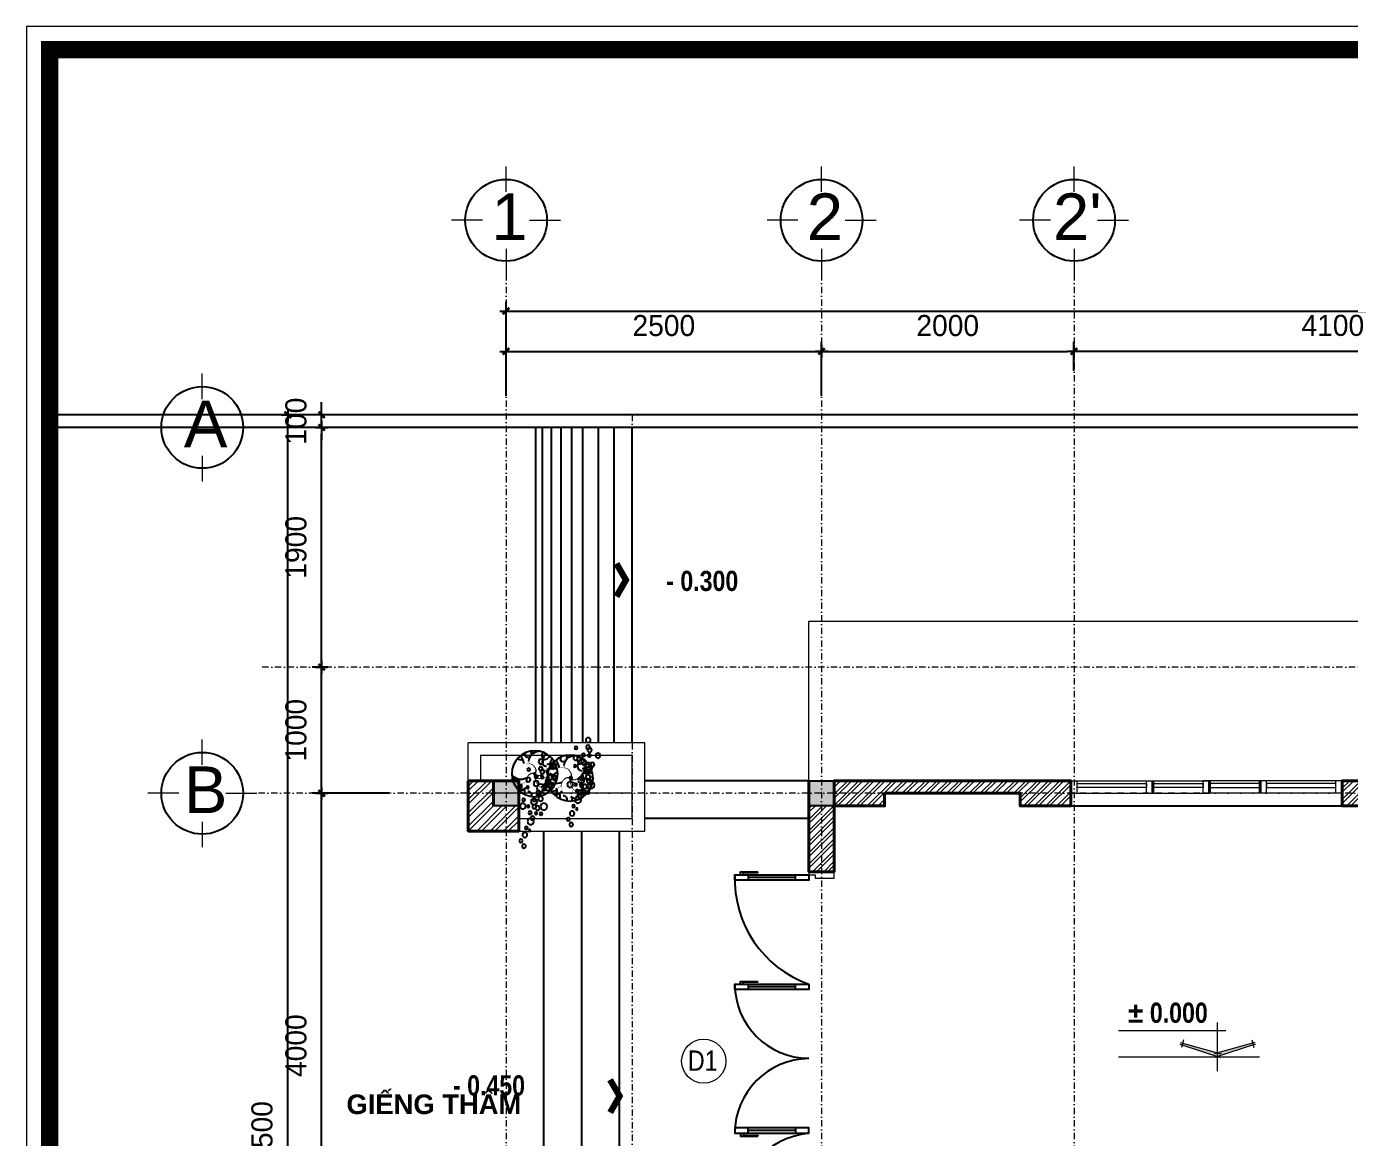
# Model space of a CAD drawing. Header units: millimetres. Extents: x 615730 to 2792744, y 139412 to 597571.
# Drawn here: x 715103 to 725585, y 272544 to 281351 of the extents above; entities that cross this region are included whole.
import ezdxf
from ezdxf.enums import TextEntityAlignment as Align

# ---------------------------------------------------------------- set-up
doc = ezdxf.new("R2010")
doc.units = ezdxf.units.MM
doc.header["$MEASUREMENT"] = 0
doc.header["$PDMODE"] = 34
doc.linetypes.add('DASHDOT', pattern=[1, 0.5, -0.25, 0, -0.25])
doc.layers.get('0').update_dxf_attribs({"lineweight": 5})
for name, color, linetype, lineweight in [('0.1(9)', 9, 'Continuous', 13), ('AN_0.20', 2, 'Continuous', 20), ('CAT', 11, 'Continuous', 40), ('NET-THAY', 4, 'Continuous', 20), ('NETNGOAITUONG', 1, 'Continuous', 40), ('NTHAY1', 61, 'Continuous', 25), ('thay', 7, 'Continuous', 15), ('TIM TRUC', 149, 'DASHDOT', 9), ('VATDUNG', 33, 'Continuous', 13), ('VLIEU', 250, 'Continuous', 9)]:
    doc.layers.add(name, color=color, linetype=linetype, lineweight=lineweight)
for name, color, linetype in [('AN_TEXT', 254, 'Continuous'), ('CUA', 132, 'Continuous'), ('DIENHOA', 3, 'Continuous'), ('H', 252, 'Continuous'), ('NET MANH', 252, 'Continuous'), ('netthay', 3, 'Continuous'), ('TEXT', 2, 'Continuous'), ('VL', 155, 'Continuous')]:
    doc.layers.add(name, color=color, linetype=linetype)
doc.styles.add('H280', font='', dxfattribs={"height": 200})
doc.styles.add('KT OZON', font='', dxfattribs={"height": 200})
doc.styles.add('romans', font='romans.shx', dxfattribs={"height": 240})
doc.styles.get("Standard").update_dxf_attribs({"font": ''})
doc.styles.add('VNI-AVO', font='vni-roms.shx')
doc.styles.get('H280').set_extended_font_data('VNI-Avo')
doc.styles.get('KT OZON').set_extended_font_data('VNI-Helve')
doc.styles.get('Standard').set_extended_font_data('VNI-Avo')
doc.dimstyles.new('1-50b', dxfattribs={"dimtxt": 167, "dimasz": 50, "dimexe": 75, "dimexo": 150, "dimgap": 120, "dimtad": 1, "dimdec": 0, "dimzin": 12, "dimtxsty": 'VNI-AVO', "dimblk": ']', "dimcen": 0, "dimdle": 50, "dimclrd": 252, "dimclre": 252, "dimclrt": 2, "dimadec": 0, "dimazin": 0, "dimtfac": 1, "dimtdec": 0, "dimtix": 1, "dimtmove": 2, "dimatfit": 0, "dimldrblk": 'OPEN90', "dimfxl": 1, "dimlwd": -1, "dimlwe": -1, "dimarcsym": 0})
pattern_1 = [(45, (54927.36, -22939.37), (-44.194174, 44.194174), []), (45, (54927.36, -22908.12), (-44.194174, 44.194174), [])]

# ---------------------------------------------------------------- blocks, each defined once
blk = doc.blocks.new('cay6')
at = {"color": 3}
for points in [[(-301, 851, 0, 0, -0.047364), (-273, 733, 0, 0, -0.075072), (-274, 656, 0, 0, -0.003543), (-289, 561, 0, 0, -0.010099), (-296, 528, 0, 2.51, -0.013906), (-312, 463, 2.51, 6, 0.01), (-335, 372, 6, 7.96, 0.046202), (-340, 331, 7.96, 12, 0.022337), (-340, 244, 12, 12, 0)], [(-59, 901, 0, 1.39, 0), (-40, 858, 1.39, 2.61, 0), (-22, 821, 2.61, 3.67, 0), (-5, 788, 3.67, 4.61, 0), (10, 760, 4.61, 5.43, 0), (23, 736, 5.43, 6.17, 0), (36, 714, 6.17, 6.84, 0), (47, 695, 6.84, 7.45, 0), (57, 677, 7.45, 8.04, 0), (67, 659, 8.04, 8.59, 0), (75, 642, 8.59, 9.13, 0), (82, 625, 9.13, 9.65, 0), (88, 609, 9.65, 10.2, 0), (94, 593, 10.2, 10.7, 0), (99, 576, 10.7, 11.2, 0), (103, 560, 11.2, 11.7, 0), (107, 543, 11.7, 12.2, 0), (110, 526, 12.2, 12.7, 0), (112, 509, 12.7, 13.2, 0), (114, 492, 13.2, 13.6, 0), (115, 477, 13.6, 14.1, 0), (117, 462, 14.1, 14.4, 0), (118, 449, 14.4, 14.8, 0), (118, 439, 14.8, 15, 0), (119, 430, 15, 15, 0)], [(723, 533, 0, 4.75, -0.101447), (695, 371, 4.75, 9, -0.113734), (611, 249, 9, 15.4, -0.04857), (503, 168, 15.4, 18, -0.124462), (452, 152, 18, 23.4, -0.142517), (378, 170, 23.4, 30, 0.11679), (289, 195, 30, 37.5, 0.058327), (194, 189, 37.5, 45, 0.057981), (103, 161, 45, 51.3, 0.142519), (41, 109, 51.3, 60, 0.100124), (-2, 3, 60, 60, 0)], [(565, 699, 0, 3.73, 0), (470, 663, 3.73, 6.94, 0), (390, 627, 6.94, 9.69, 0), (323, 593, 9.69, 12, 0), (268, 560, 12, 14, 0), (223, 529, 14, 15.8, 0), (187, 499, 15.8, 17.2, 0), (157, 472, 17.2, 18.5, 0), (133, 447, 18.5, 19.6, 0), (113, 424, 19.6, 20.6, 0), (96, 403, 20.6, 21.4, 0), (83, 384, 21.4, 22.2, 0), (71, 366, 22.2, 23, 0), (61, 348, 23, 23.7, 0), (53, 330, 23.7, 24.5, 0), (45, 310, 24.5, 25.3, 0), (38, 290, 25.3, 26.1, 0), (31, 267, 26.1, 27.1, 0), (24, 242, 27.1, 28.2, 0), (18, 214, 28.2, 29.4, 0), (12, 181, 29.4, 30.7, 0), (7, 144, 30.7, 32.3, 0), (3, 102, 32.3, 34, 0), (1, 54, 34, 36, 0), (0, 0, 36, 36, 0)], [(-851, 324, 0, 4.75, -0.117411), (-677, 401, 4.75, 9, -0.113734), (-529, 394, 9, 15.4, -0.04857), (-403, 346, 15.4, 18, -0.124462), (-362, 311, 18, 23.4, -0.142517), (-338, 239, 23.4, 30, 0.11679), (-312, 150, 30, 37.5, 0.058327), (-257, 73, 37.5, 45, 0.057981), (-185, 11, 45, 51.3, 0.142519), (-108, -14, 51.3, 60, 0.100124), (4, 5, 60, 60, 0)], [(-136, -882, 0, 4.75, -0.101447), (-231, -747, 4.75, 9, -0.113734), (-257, -602, 9, 15.4, -0.04857), (-238, -468, 15.4, 18, -0.124462), (-213, -421, 18, 23.4, -0.142517), (-148, -381, 23.4, 30, 0.11679), (-66, -336, 30, 37.5, 0.058327), (-4, -265, 37.5, 45, 0.057981), (41, -181, 45, 51.3, 0.142519), (48, -100, 51.3, 60, 0.100124), (4, 5, 60, 60, 0)], [(903, -6, 0, 4.75, -0.101447), (783, -119, 4.75, 9, -0.113734), (643, -166, 9, 15.4, -0.04857), (507, -166, 15.4, 18, -0.124462), (457, -148, 18, 23.4, -0.142517), (408, -90, 23.4, 30, 0.11679), (352, -16, 30, 37.5, 0.058327), (273, 36, 37.5, 45, 0.057981), (183, 68, 45, 51.3, 0.142519), (102, 63, 51.3, 60, 0.100124), (4, 5, 60, 60, 0)], [(889, -188, 0, 0, -0.051925), (762, -147, 0, 0, -0.075072), (697, -106, 0, 0, -0.003543), (625, -42, 0, 0, -0.010099), (601, -19, 0, 2.51, -0.013906), (554, 29, 2.51, 6, 0.01), (489, 96, 6, 7.96, 0.046202), (457, 123, 7.96, 12, 0.022337), (384, 169, 12, 12, 0)], [(-752, -481, 0, 0, -0.047364), (-644, -427, 0, 0, -0.075072), (-569, -410, 0, 0, -0.003543), (-473, -405, 0, 0, -0.010099), (-439, -404, 0, 2.51, -0.013906), (-372, -405, 2.51, 6, 0.01), (-278, -407, 6, 7.96, 0.046202), (-237, -403, 7.96, 12, 0.022337), (-152, -384, 12, 12, 0)], [(602, -682, 0, 0, -0.051925), (525, -574, 0, 0, -0.075072), (498, -502, 0, 0, -0.003543), (479, -408, 0, 0, -0.010099), (473, -375, 0, 2.51, -0.013906), (464, -308, 2.51, 6, 0.01), (453, -215, 6, 7.96, 0.046202), (444, -175, 7.96, 12, 0.022337), (412, -94, 12, 12, 0)]]:
    blk.add_lwpolyline(points, format="xyseb", dxfattribs=at)
for radius in [910, 31.2]:
    blk.add_circle((0, 0), radius, dxfattribs=at)
for centre, radius, start, end in [((-560, 650), 161, 206.9747, 283.8366), ((-699, 515), 180, 317.9201, 61.3062), ((577, 2099), 1803, 230.6519, 240.993), ((-581, 705), 178, 325.9377, 27.6734), ((-292, 844), 160, 275.9576, 15.346), ((-72, 1038), 322, 287.8155, 329.9501), ((213, 862), 135, 165.1955, 220.8846), ((360, 806), 125, 147.1446, 246.1704), ((438, 703), 240, 220.548, 303.4532), ((448, 679), 140, 117.772, 215.0472), ((591, 588), 158, 146.3077, 234.234), ((493, 725), 81.6, 236.5412, 344.1524), ((452, 611), 144, 304.8578, 28.418), ((654, 376), 152, 42.3063, 123.4532), ((538, 601), 103, 310.4247, 10.9712), ((-541, -234), 457, 61.8279, 143.8629), ((-1003, 517), 363, 287.4355, 341.1546), ((660, 313), 219, 124.8578, 221.244), ((668, -73), 187, 136.9339, 223.8702), ((697, 688), 294, 226.9209, 288.6448), ((720, -144), 219, 88.0065, 184.3927), ((1470, -1593), 1803, 108.6285, 118.9696), ((953, 35), 291, 110.3981, 183.246), ((830, 118), 158, 109.4563, 197.3826), ((796, 343), 164, 241.098, 295.9073), ((733, 219), 144, 268.0065, 351.5666), ((902, 128), 178, 204.1109, 265.65), ((833, 286), 81.6, 199.6898, 307.301), ((752, 336), 72.8, 289.4563, 19.8214), ((-2164, 100), 1803, 332.9907, 343.7931), ((187, -471), 425, 184.5943, 267.0236), ((495, -457), 187, 100.0825, 187.0188), ((964, -400), 659, 187.0188, 217.1406), ((225, -2155), 1803, 71.7772, 82.1182), ((1008, 255), 659, 223.8702, 253.9919), ((788, -543), 291, 73.5468, 146.3946), ((748, -416), 233, 55.3708, 133.8299), ((803, -437), 178, 167.2596, 228.7987), ((776, -326), 144, 165.1452, 270.8962), ((847, -202), 164, 204.2467, 259.056), ((-549, -721), 178, 68.9344, 138.3931), ((-602, -759), 224, 347.0563, 4.767), ((-291, -733), 88.3, 66.2178, 184.767), ((-71, -822), 66.7, 129.0834, 263.4578), ((429, -726), 144, 128.2939, 234.0449), ((353, -781), 233, 18.5195, 96.9786)]:
    blk.add_arc(centre, radius, start, end, dxfattribs=at)
blk = doc.blocks.new('CAY')
at = {"layer": 'DIENHOA', "lineweight": -2}
for centre, radius in [((-125, -15), 22.6), ((0, 0), 52.8), ((479, -19), 37.7), ((-687, -140), 30.2), ((-619, -207), 26.4), ((-513, -173), 37.7), ((-426, -121), 15.1), ((-396, -181), 22.6), ((-283, -140), 49.1), ((-223, -124), 30.2), ((-151, -185), 26.4), ((-136, -94), 18.9), ((-49, -90), 34), ((-42, -147), 30.2), ((34, -173), 49.1), ((57, -173), 22.6), ((106, -83), 37.7), ((189, -143), 34), ((272, -128), 60.3), ((260, -64), 11.3), ((321, -215), 41.5), ((317, -68), 33.9), ((445, -151), 22.6), ((528, -170), 33.9), ((566, -207), 30.2), ((676, -234), 37.7), ((-79, -324), 45.3), ((-60, -238), 18.9), ((19, -339), 22.6), ((226, -328), 18.9), ((347, -351), 34), ((426, -245), 26.4), ((506, -388), 22.6)]:
    blk.add_circle(centre, radius, dxfattribs=at)
blk = doc.blocks.new('CAO DO')
h = blk.add_hatch(color=256)
h.paths.add_polyline_path([(-240238.1, 272731.1), (-240241.8, 272717.8), (-239987.5, 272634.7), (-239987.5, 272661.1)])
h.paths.add_polyline_path([(-239733.2, 272717.8), (-239736.9, 272731.1), (-239987.5, 272661.1), (-239987.5, 272634.7)])
for p, q in [((-239987.5, 272531), (-239987.5, 272877.7)), ((-240045.9, 272818.5), (-239278.4, 272818.5)), ((-240258.3, 272723.2), (-239965.8, 272627.6)), ((-240255, 272735.8), (-239961.6, 272653.9)), ((-240231.8, 272753.4), (-240246.6, 272700.5)), ((-239720, 272735.8), (-240013.4, 272653.9)), ((-239716.7, 272723.2), (-240009.2, 272627.6)), ((-239743.2, 272753.4), (-239728.4, 272700.5)), ((-240287.5, 272631), (-239278.4, 272631)), ((-239987.5, 272603.5), (-239987.5, 272667.6))]:
    blk.add_line(p, q)
blk = doc.blocks.new('TRUC 1')
at = {"ltscale": 50}
blk.add_circle((0, -9525), 8572, dxfattribs=at)
at = {"layer": '0.1(9)', "ltscale": 50}
for p, q in [((0, -3572), (0, 1782)), ((-4942, -9525), (-11427, -9525)), ((4942, -9525), (11427, -9525)), ((0, -15478), (0, -20832))]:
    blk.add_line(p, q, dxfattribs=at)
at = {"layer": 'TEXT', "ltscale": 50, "style": 'H280'}
blk.add_attdef('1', text='', height=10478, dxfattribs=at).set_placement((-214, -4892), align=Align.CENTER)
blk = doc.blocks.new(']')
for p, q in [((1, 0), (-1, 0)), ((0, 1), (0, -1))]:
    blk.add_line(p, q)
at = {"color": 9, "const_width": 0.4}
blk.add_lwpolyline([(-0.51, -0.51), (0.51, 0.51)], dxfattribs=at)
blk = doc.blocks.new('*D1474')
at = {"layer": 'DEFPOINTS', "color": 0, "ltscale": 10, "transparency": 16777216}
for p in [(717442, 275272), (718124, 275272), (718232, 271272, -3)]:
    blk.add_point(p, dxfattribs=at)
at = {"layer": 'VL', "color": 252, "ltscale": 10, "transparency": 16777216}
for p, q in [((717974, 275272), (717367, 275272)), ((717442, 271322), (717442, 275222)), ((718082, 271272), (717367, 271272))]:
    blk.add_line(p, q, dxfattribs=at)
at = {"layer": 'VL', "color": 252, "ltscale": 10, "transparency": 16777216, "xscale": 50, "yscale": 50, "zscale": 50}
for p, rotation in [((717442, 275272), 90), ((717442, 271272), 270)]:
    blk.add_blockref(']', p, dxfattribs=dict(at, rotation=rotation))
at = {"layer": 'VL', "color": 2, "ltscale": 10, "transparency": 16777216, "insert": (717239, 273272), "char_height": 167, "attachment_point": 5, "rotation": 90, "style": 'VNI-AVO'}
blk.add_mtext('4000', dxfattribs=at)
blk = doc.blocks.new('_Open90')
at = {"color": 0, "linetype": 'ByBlock', "lineweight": -2}
for p, q in [((0, 0), (-1, 0)), ((-0.5, 0.5), (0, 0)), ((0, 0), (-0.5, -0.5))]:
    blk.add_line(p, q, dxfattribs=at)
blk = doc.blocks.new('*D1475')
at = {"layer": 'DEFPOINTS', "color": 0, "ltscale": 10, "transparency": 16777216}
for p in [(717442, 276272), (717623, 276272, 0), (718124, 275272)]:
    blk.add_point(p, dxfattribs=at)
at = {"layer": 'VL', "color": 252, "ltscale": 10, "transparency": 16777216}
for p, q in [((717473, 276272), (717367, 276272)), ((717442, 275322), (717442, 276222)), ((717974, 275272), (717367, 275272))]:
    blk.add_line(p, q, dxfattribs=at)
at = {"layer": 'VL', "color": 252, "ltscale": 10, "transparency": 16777216, "xscale": 50, "yscale": 50, "zscale": 50}
for p, rotation in [((717442, 276272), 90), ((717442, 275272), 270)]:
    blk.add_blockref(']', p, dxfattribs=dict(at, rotation=rotation))
at = {"layer": 'VL', "color": 2, "ltscale": 10, "transparency": 16777216, "insert": (717239, 275772), "char_height": 167, "attachment_point": 5, "rotation": 90, "style": 'VNI-AVO'}
blk.add_mtext('1000', dxfattribs=at)
blk = doc.blocks.new('*D1476')
at = {"layer": 'DEFPOINTS', "color": 0, "ltscale": 10, "transparency": 16777216}
for p in [(717442, 278172), (717623, 278172), (717623, 276272, 0)]:
    blk.add_point(p, dxfattribs=at)
at = {"layer": 'VL', "color": 252, "ltscale": 10, "transparency": 16777216}
for p, q in [((717473, 278172), (717367, 278172)), ((717442, 276322), (717442, 278122)), ((717473, 276272), (717367, 276272))]:
    blk.add_line(p, q, dxfattribs=at)
at = {"layer": 'VL', "color": 252, "ltscale": 10, "transparency": 16777216, "xscale": 50, "yscale": 50, "zscale": 50}
for p, rotation in [((717442, 278172), 90), ((717442, 276272), 270)]:
    blk.add_blockref(']', p, dxfattribs=dict(at, rotation=rotation))
at = {"layer": 'VL', "color": 2, "ltscale": 10, "transparency": 16777216, "insert": (717239, 277222), "char_height": 167, "attachment_point": 5, "rotation": 90, "style": 'VNI-AVO'}
blk.add_mtext('1900', dxfattribs=at)
blk = doc.blocks.new('*D1477')
at = {"layer": 'DEFPOINTS', "color": 0, "ltscale": 10, "transparency": 16777216}
for p in [(717442, 278272), (717623, 278272), (717623, 278172)]:
    blk.add_point(p, dxfattribs=at)
at = {"layer": 'VL', "color": 252, "ltscale": 10, "transparency": 16777216}
for p, q in [((717442, 278322), (717442, 278372)), ((717473, 278272), (717367, 278272)), ((717442, 278172), (717442, 278272)), ((717473, 278172), (717367, 278172)), ((717442, 278122), (717442, 278072))]:
    blk.add_line(p, q, dxfattribs=at)
at = {"layer": 'VL', "color": 252, "ltscale": 10, "transparency": 16777216, "xscale": 50, "yscale": 50, "zscale": 50}
for p, rotation in [((717442, 278272), 270), ((717442, 278172), 90)]:
    blk.add_blockref(']', p, dxfattribs=dict(at, rotation=rotation))
at = {"layer": 'VL', "color": 2, "ltscale": 10, "transparency": 16777216, "insert": (717239, 278222), "char_height": 167, "attachment_point": 5, "rotation": 90, "style": 'VNI-AVO'}
blk.add_mtext('100', dxfattribs=at)
blk = doc.blocks.new('*D1478')
at = {"layer": 'DEFPOINTS', "color": 0, "ltscale": 10, "transparency": 16777216}
for p in [(717174, 278272), (717623, 278272), (717623, 266772)]:
    blk.add_point(p, dxfattribs=at)
at = {"layer": 'VL', "color": 252, "ltscale": 10, "transparency": 16777216}
for p, q in [((717473, 278272), (717099, 278272)), ((717174, 266822), (717174, 278222)), ((717473, 266772), (717099, 266772))]:
    blk.add_line(p, q, dxfattribs=at)
at = {"layer": 'VL', "color": 252, "ltscale": 10, "transparency": 16777216, "xscale": 50, "yscale": 50, "zscale": 50}
for p, rotation in [((717174, 278272), 90), ((717174, 266772), 270)]:
    blk.add_blockref(']', p, dxfattribs=dict(at, rotation=rotation))
at = {"layer": 'VL', "color": 2, "ltscale": 10, "transparency": 16777216, "insert": (716970, 272522), "char_height": 167, "attachment_point": 5, "rotation": 90, "style": 'VNI-AVO'}
blk.add_mtext('11500', dxfattribs=at)
blk = doc.blocks.new('*D1479')
at = {"layer": 'DEFPOINTS', "color": 0, "ltscale": 10, "transparency": 16777216}
for p in [(721402, 278775), (718903, 278272, -1), (721402, 278272)]:
    blk.add_point(p, dxfattribs=at)
at = {"layer": 'VL', "color": 252, "ltscale": 10, "transparency": 16777216}
for p, q in [((718903, 278422), (718903, 278850)), ((721402, 278422), (721402, 278850)), ((718953, 278775), (721352, 278775))]:
    blk.add_line(p, q, dxfattribs=at)
at = {"layer": 'VL', "color": 252, "ltscale": 10, "transparency": 16777216, "xscale": 50, "yscale": 50, "zscale": 50, "rotation": 180}
blk.add_blockref(']', (718903, 278775), dxfattribs=at)
at = {"layer": 'VL', "color": 252, "ltscale": 10, "transparency": 16777216, "xscale": 50, "yscale": 50, "zscale": 50}
blk.add_blockref(']', (721402, 278775), dxfattribs=at)
at = {"layer": 'VL', "color": 2, "ltscale": 10, "transparency": 16777216, "insert": (720153, 278979), "char_height": 167, "attachment_point": 5, "style": 'VNI-AVO'}
blk.add_mtext('2500', dxfattribs=at)
blk = doc.blocks.new('*D1480')
at = {"layer": 'DEFPOINTS', "color": 0, "ltscale": 10, "transparency": 16777216}
for p in [(723402, 278775), (723402, 278775), (721402, 278272)]:
    blk.add_point(p, dxfattribs=at)
at = {"layer": 'VL', "color": 252, "ltscale": 10, "transparency": 16777216}
for p, q in [((721402, 278422), (721402, 278850)), ((721452, 278775), (723352, 278775)), ((723402, 278625), (723402, 278700))]:
    blk.add_line(p, q, dxfattribs=at)
at = {"layer": 'VL', "color": 252, "ltscale": 10, "transparency": 16777216, "xscale": 50, "yscale": 50, "zscale": 50, "rotation": 180}
blk.add_blockref(']', (721402, 278775), dxfattribs=at)
at = {"layer": 'VL', "color": 252, "ltscale": 10, "transparency": 16777216, "xscale": 50, "yscale": 50, "zscale": 50}
blk.add_blockref(']', (723402, 278775), dxfattribs=at)
at = {"layer": 'VL', "color": 2, "ltscale": 10, "transparency": 16777216, "insert": (722402, 278979), "char_height": 167, "attachment_point": 5, "style": 'VNI-AVO'}
blk.add_mtext('2000', dxfattribs=at)
blk = doc.blocks.new('*D1484')
at = {"layer": 'DEFPOINTS', "color": 0, "ltscale": 10, "transparency": 16777216}
for p in [(727503, 278776), (723402, 278471), (727503, 278471)]:
    blk.add_point(p, dxfattribs=at)
at = {"layer": 'VL', "color": 252, "ltscale": 10, "transparency": 16777216}
for p, q in [((723402, 278621), (723402, 278851)), ((727503, 278621), (727503, 278851)), ((723452, 278776), (727453, 278776))]:
    blk.add_line(p, q, dxfattribs=at)
at = {"layer": 'VL', "color": 252, "ltscale": 10, "transparency": 16777216, "xscale": 50, "yscale": 50, "zscale": 50, "rotation": 180}
blk.add_blockref(']', (723402, 278776), dxfattribs=at)
at = {"layer": 'VL', "color": 252, "ltscale": 10, "transparency": 16777216, "xscale": 50, "yscale": 50, "zscale": 50}
blk.add_blockref(']', (727503, 278776), dxfattribs=at)
at = {"layer": 'VL', "color": 2, "ltscale": 10, "transparency": 16777216, "insert": (725453, 278980), "char_height": 167, "attachment_point": 5, "style": 'VNI-AVO'}
blk.add_mtext('4100', dxfattribs=at)
blk = doc.blocks.new('*D1485')
at = {"layer": 'DEFPOINTS', "color": 0, "ltscale": 10, "transparency": 16777216}
for p in [(739503, 279095), (718903, 278272), (739503, 278272)]:
    blk.add_point(p, dxfattribs=at)
at = {"layer": 'VL', "color": 252, "ltscale": 10, "transparency": 16777216}
for p, q in [((718903, 278422), (718903, 279170)), ((739503, 278422), (739503, 279170)), ((718953, 279095), (739453, 279095))]:
    blk.add_line(p, q, dxfattribs=at)
at = {"layer": 'VL', "color": 252, "ltscale": 10, "transparency": 16777216, "xscale": 50, "yscale": 50, "zscale": 50, "rotation": 180}
blk.add_blockref(']', (718903, 279095), dxfattribs=at)
at = {"layer": 'VL', "color": 252, "ltscale": 10, "transparency": 16777216, "xscale": 50, "yscale": 50, "zscale": 50}
blk.add_blockref(']', (739503, 279095), dxfattribs=at)
at = {"layer": 'VL', "color": 2, "ltscale": 10, "transparency": 16777216, "insert": (729203, 279298), "char_height": 167, "attachment_point": 5, "style": 'VNI-AVO'}
blk.add_mtext('20600', dxfattribs=at)

msp = doc.modelspace()

# ---------------------------------------------------------------- hatches: boundary and pattern name
at = {"layer": 'VLIEU', "ltscale": 10}
h = msp.add_hatch(dxfattribs=at)
h.set_pattern_fill('STEEL', color=256, scale=600, style=0)
h.set_pattern_definition([(45, (143025.565, 23003.17), (-53.033009, 53.033009), []), (45, (143025.565, 23040.67), (-53.033009, 53.033009), [])])
h.paths.add_polyline_path([(719003, 275172.2), (718803, 275172.2), (718803, 275272.2), (718603, 275272.2), (718603, 274972.2), (719003, 274972.2)])
h.paths.add_polyline_path([(718803, 275372.2), (718603, 275372.2), (718603, 275272.2), (718803, 275272.2)])
h = msp.add_hatch(dxfattribs=at)
h.set_pattern_fill('STEEL', color=256, scale=500, style=0)
h.set_pattern_definition(pattern_1)
h.paths.add_polyline_path([(721502.4, 275172.2), (721302.5, 275172.2), (721302.5, 274650.8), (721502.2, 274650.8)])
h.paths.add_polyline_path([(721902.2, 275272.2), (722977, 275272.2), (722977, 275172.2), (723377.2, 275172.2), (723377.2, 275372.2), (721502.5, 275372.2), (721502.5, 275172.2), (721902.2, 275172.2)])
h = msp.add_hatch(dxfattribs=at)
h.set_pattern_fill('STEEL', color=256, scale=500, style=0)
h.set_pattern_definition(pattern_1)
h.paths.add_polyline_path([(727401.9, 275372.2), (725527.2, 275372.2), (725527.2, 275272.2), (725527.2, 275272.2), (725527.2, 275272.2), (725527.2, 275272.2), (725527.2, 275272.2), (725527.2, 275172.2), (725926.9, 275172.2), (725926.9, 275272.2), (727001.7, 275272.2), (727001.7, 275172.2), (727401.9, 275172.2), (727401.9, 275172.2), (727401.9, 275172.2)])

# ---------------------------------------------------------------- linework, layer by layer
at = {"layer": 'AN_0.20', "color": 3}
msp.add_circle((720468.8, 273148.4, 63.4), 175, dxfattribs=at)
at = {"layer": 'CAT'}
for p, q in [((723377.2, 275272.2), (723377.2, 275372.2)), ((723377.2, 275272.2), (723377.2, 275372.2)), ((723377.2, 275272.2), (723377.2, 275372.2)), ((724027.2, 275272.2), (724027.2, 275372.2)), ((724027.2, 275272.2), (724027.2, 275372.2)), ((724027.2, 275272.2), (724027.2, 275372.2)), ((724475.8, 275272.2), (724475.8, 275372.2)), ((724877.2, 275272.2), (724877.2, 275372.2)), ((724877.2, 275272.2), (724877.2, 275372.2)), ((724877.2, 275272.2), (724877.2, 275372.2)), ((725527.2, 275272.2), (725527.2, 275372.2)), ((725527.2, 275272.2), (725527.2, 275372.2)), ((725527.2, 275272.2), (725527.2, 275372.2))]:
    msp.add_line(p, q, dxfattribs=at)
at = {"layer": 'CUA'}
for p, q in [((721196.5, 274604.7, 63.4), (720821.1, 274604.7, 63.4)), ((721196.5, 273737.9, 63.4), (720821.1, 273737.9, 63.4)), ((721196.5, 272598.7, 63.4), (720821.1, 272598.7, 63.4))]:
    msp.add_line(p, q, dxfattribs=at)
at = {"layer": 'CUA', "elevation": 63.4}
for points in [[(720761.5, 274625.8), (720761.5, 274648.6), (720898.6, 274648.6)], [(720784.4, 274625.8), (720784.4, 274644.1), (720898.6, 274644.1), (720898.6, 274648.6)], [(720821.1, 274625.8), (720821.1, 274583.5), (720715.4, 274583.5), (720715.4, 274625.8), (720821.1, 274625.8)], [(721196.5, 274583.5), (720793, 274583.5)], [(720807.2, 274625.8), (721210.8, 274625.8)], [(721196.5, 274583.5), (721196.5, 274625.8), (721302.2, 274625.8), (721302.2, 274583.5), (721196.5, 274583.5)], [(720821.1, 273759), (720821.1, 273716.7), (720715.4, 273716.7), (720715.4, 273759), (720821.1, 273759)], [(720761.5, 273759), (720761.5, 273781.8), (720898.6, 273781.8)], [(720784.4, 273759), (720784.4, 273777.3), (720898.6, 273777.3), (720898.6, 273781.8)], [(721196.5, 273716.7), (720793, 273716.7)], [(720807.2, 273759), (721210.8, 273759)], [(721196.5, 273716.7), (721196.5, 273759), (721302.2, 273759), (721302.2, 273716.7), (721196.5, 273716.7)], [(720821.1, 272577.6), (720821.1, 272619.8), (720715.4, 272619.8), (720715.4, 272577.6), (720821.1, 272577.6)], [(720761.5, 272577.6), (720761.5, 272554.7), (720898.6, 272554.7)], [(720784.4, 272577.6), (720784.4, 272559.3), (720898.6, 272559.3), (720898.6, 272554.7)], [(721196.5, 272619.8), (720793, 272619.8)], [(720807.2, 272577.6), (721210.8, 272577.6)], [(721196.5, 272619.8), (721196.5, 272577.6), (721302.2, 272577.6), (721302.2, 272619.8), (721196.5, 272619.8)]]:
    msp.add_lwpolyline(points, dxfattribs=at)
at = {"layer": 'CUA'}
for centre, radius, start, end in [((721597.5, 274590.9, 63.4), 882.8, 177.73772, 250.45592), ((721302.2, 273759, 63.4), 586.8, 180, 270), ((721306.5, 272578.3, 63.4), 591.1, 90.41542, 180.07072), ((721370.2, 271926.2, 63.4), 654.9, 95.96207, 180.91296)]:
    msp.add_arc(centre, radius, start, end, dxfattribs=at)
at = {"layer": 'H', "const_width": 138.2}
msp.add_lwpolyline([(715287.7, 262181.3), (742290.6, 262181.3), (742290.6, 281166.2), (715287.7, 281166.2)], close=True, dxfattribs=at)
at = {"layer": 'NET MANH'}
for p, q in [((721302.5, 275372.2, 280), (720002.5, 275372.2)), ((723377.2, 275172.2), (725527.2, 275172.2)), ((721302.5, 275072.2, 280), (720002.5, 275072.2)), ((719202.5, 271372.2), (719202.5, 274972.2, 247.1)), ((719502.5, 271372.2), (719502.5, 274972.2, 247.1)), ((719802.5, 271372.2), (719802.5, 274972.2, 247.1))]:
    msp.add_line(p, q, dxfattribs=at)
at = {"layer": 'NET MANH', "elevation": -13.1}
msp.add_lwpolyline([(718803, 275372.2), (719003, 275372.2), (719003, 275172.2), (718803, 275172.2)], close=True, dxfattribs=at)
at = {"layer": 'NET MANH'}
msp.add_lwpolyline([(721302.5, 275372.2), (721502.5, 275372.2), (721502.5, 275172.2), (721302.5, 275172.2)], close=True, dxfattribs=at)
for points in [[(718803, 275172.2, -13.1), (719003, 275172.2, -13.1), (718803, 275372.2, -13.1), (719003, 275372.2, -13.1)], [(721302.5, 275172.2), (721502.5, 275172.2), (721302.5, 275372.2), (721502.5, 275372.2)]]:
    msp.add_solid(points, dxfattribs=at)
at = {"layer": 'NET-THAY'}
for p, q in [((718603, 275372.2, 47.3), (718603, 275672.6, 44.2)), ((720002.5, 275672.6), (718603, 275672.6, 44.2)), ((718703, 275372.2, 47.3), (718703, 275577.2)), ((719902.5, 275572.5), (718703, 275572.6, 45.3)), ((719902.5, 275072.2), (719902.5, 275580.3)), ((720002.5, 274972.2), (720002.5, 275672.6)), ((719902.5, 275272.2, 159.3), (718803, 275272.2, 64.6)), ((719003, 275072.2, 126.9), (719902.5, 275072.2, 12.7)), ((719003, 274972.2, 126.9), (720002.5, 274972.2))]:
    msp.add_line(p, q, dxfattribs=at)
at = {"layer": 'NETNGOAITUONG'}
for p, q in [((718803, 275372.2, -13.1), (718803, 275172.2, -13.1)), ((721302.5, 275372.2), (721302.5, 275172.2))]:
    msp.add_line(p, q, dxfattribs=at)
at = {"layer": 'NETNGOAITUONG', "elevation": 126.9}
msp.add_lwpolyline([(718603, 275372.2), (719003, 275372.2), (719003, 274972.2), (718603, 274972.2)], close=True, dxfattribs=at)
at = {"layer": 'NETNGOAITUONG', "elevation": 63.4}
msp.add_lwpolyline([(721502.5, 275272.2), (721502.2, 274650.8), (721302.5, 274650.8), (721302.5, 275372.2)], dxfattribs=at)
at = {"layer": 'NETNGOAITUONG'}
for points in [[(721902.2, 275272.2), (722977, 275272.2), (722977, 275172.2), (723377.2, 275172.2), (723377.2, 275372.2), (721502.5, 275372.2), (721502.5, 275172.2), (721902.2, 275172.2)], [(725926.9, 275272.2), (727001.7, 275272.2), (727001.7, 275172.2), (727401.9, 275172.2), (727401.9, 275372.2), (725527.2, 275372.2), (725527.2, 275172.2), (725926.9, 275172.2)]]:
    msp.add_lwpolyline(points, close=True, dxfattribs=at)
at = {"layer": 'netthay', "color": 9, "elevation": 123.5}
msp.add_lwpolyline([(719726.8, 273001.7, 50, 50, 0), (719802.5, 272872.2, 50, 50, 0), (719728.2, 272741.9, 50, 50, 0), (719802.5, 272872.2, 0, 0, 0), (719202.5, 272872.2, 0, 0, 0)], format="xyseb", dxfattribs=at)
at = {"layer": 'thay', "linetype": 'Continuous'}
msp.add_lwpolyline([(715103.4, 261996.9), (742474.9, 261996.9), (742474.9, 281350.5), (715103.4, 281350.5)], close=True, dxfattribs=at)
at = {"layer": 'thay', "elevation": 63.4}
msp.add_lwpolyline([(721502.2, 274650.8), (721302.2, 274650.8), (721302.2, 274625.8), (721352.2, 274625.8), (721352.2, 274600.8), (721502.2, 274600.8)], close=True, dxfattribs=at)
at = {"layer": 'TIM TRUC', "ltscale": 100}
for p, q in [((718903, 279386.8), (718903, 264875.4, -13.1)), ((721402.5, 279386.8), (721402.5, 264875.4)), ((723402.5, 279386.8), (723402.5, 264875.4)), ((719902.5, 278272.2), (719902.5, 264875.4)), ((736340.9, 276272), (716927.8, 276272)), ((727601.9, 275272.2), (716927.8, 275272.2))]:
    msp.add_line(p, q, dxfattribs=at)
at = {"layer": 'VATDUNG'}
for p, q in [((723377.2, 275372.2), (724027.2, 275372.2)), ((723427.2, 275272.2), (723427.2, 275372.2)), ((723977.2, 275272.2), (723977.2, 275372.2)), ((724027.2, 275272.2), (724027.2, 275372.2)), ((724027.2, 275372.2), (724475.8, 275372.2)), ((724425.8, 275272.2), (724425.8, 275372.2)), ((724877.2, 275372.2), (724425.8, 275372.2)), ((725527.2, 275372.2), (724877.2, 275372.2)), ((724877.2, 275272.2), (724877.2, 275372.2)), ((724927.2, 275272.2), (724927.2, 275372.2)), ((725477.2, 275272.2), (725477.2, 275372.2)), ((723377.2, 275272.2), (724027.2, 275272.2)), ((724027.2, 275272.2), (724475.8, 275272.2)), ((724877.2, 275272.2), (724425.8, 275272.2)), ((725527.2, 275272.2), (724877.2, 275272.2))]:
    msp.add_line(p, q, dxfattribs=at)
for points in [[(723427.2, 275349), (723977.2, 275349), (723977.2, 275319.3), (723427.2, 275319.3)], [(724027.2, 275349), (724425.8, 275349), (724425.8, 275319.3), (724027.2, 275319.3)], [(724877.2, 275349), (724475.8, 275349), (724475.8, 275319.3), (724877.2, 275319.3)], [(725477.2, 275349), (724927.2, 275349), (724927.2, 275319.3), (725477.2, 275319.3)]]:
    msp.add_lwpolyline(points, close=True, dxfattribs=at)
at = {"layer": 'VL', "ltscale": 10}
for p, q in [((742474.9, 278272.2), (715287.7, 278272.2)), ((742474.9, 278172.2), (715287.7, 278172.2)), ((719140, 275672.6), (719140, 278172.2)), ((719192.2, 275672.6), (719192.2, 278172.2)), ((719261.8, 275672.6), (719261.8, 278172.2)), ((719340.2, 275672.6), (719340.2, 278172.2)), ((719423.6, 275672.6), (719423.6, 278172.2)), ((719512.3, 275672.6), (719512.3, 278172.2)), ((719636.4, 275672.6), (719636.4, 278172.2)), ((719760.6, 275672.6), (719760.6, 278172.2)), ((719902.5, 275672.6), (719902.5, 278172.2))]:
    msp.add_line(p, q, dxfattribs=at)
at = {"layer": 'VL', "color": 9, "ltscale": 10}
msp.add_lwpolyline([(719777.7, 277092.5, 50, 50, 0), (719852.7, 276962.6, 50, 50, 0), (719777.7, 276832.6, 50, 50, 0), (719852.7, 276962.6, 0, 0, 0), (719155.3, 276962.6, 0, 0, 0)], format="xyseb", dxfattribs=at)
at = {"layer": 'VLIEU', "ltscale": 10}
for p, q in [((721302.5, 275372.2), (721302.5, 276636.6)), ((721302.5, 276636.6), (727601.9, 276636.6))]:
    msp.add_line(p, q, dxfattribs=at)

# ---------------------------------------------------------------- block references
at = {"xscale": -1.105920000001788, "yscale": 1.105920000001788, "zscale": 1.10592}
msp.add_blockref('CAO DO', (459133.4, -28326.5), dxfattribs=at)
at = {"layer": 'netthay', "lineweight": -2, "ltscale": 10}
ref = msp.add_blockref('TRUC 1', (718903, 279454.1), dxfattribs=dict(at, xscale=0.03778148023411632, yscale=0.03778148023411632, zscale=0.03778148023411632, rotation=180))
ref.add_attrib('1', '1', dxfattribs={"layer": 'TEXT', "color": 3, "ltscale": 50, "height": 370.2, "style": 'KT OZON'}).set_placement((718929.6, 279657), align=Align.CENTER)
ref = msp.add_blockref('TRUC 1', (721402.5, 279454.1), dxfattribs=dict(at, xscale=0.03778148023411632, yscale=0.03778148023411632, zscale=0.03778148023411632, rotation=180))
ref.add_attrib('1', '2', dxfattribs={"layer": 'TEXT', "color": 3, "ltscale": 50, "height": 370.2, "style": 'KT OZON'}).set_placement((721429.1, 279657), align=Align.CENTER)
ref = msp.add_blockref('TRUC 1', (723402.5, 279454.1), dxfattribs=dict(at, xscale=0.03778148023411632, yscale=0.03778148023411632, zscale=0.03778148023411632, rotation=180))
ref.add_attrib('1', "2'", dxfattribs={"layer": 'TEXT', "color": 3, "ltscale": 50, "height": 370.15, "style": 'KT OZON'}).set_placement((723429.1, 279657), align=Align.CENTER)
ref = msp.add_blockref('TRUC 1', (716496.1, 277812.3), dxfattribs=dict(at, xscale=0.03778148023411632, yscale=0.03778148023411632, zscale=0.03778148023411632, rotation=180))
ref.add_attrib('1', 'A', dxfattribs={"layer": 'TEXT', "color": 3, "ltscale": 50, "height": 370.2, "style": 'KT OZON'}).set_placement((716522.8, 278015.3), align=Align.CENTER)
ref = msp.add_blockref('TRUC 1', (716496.1, 274912.3), dxfattribs=dict(at, xscale=0.03778148023411632, yscale=0.03778148023411632, zscale=0.03778148023411632, rotation=180))
ref.add_attrib('1', 'B', dxfattribs={"layer": 'TEXT', "color": 3, "ltscale": 50, "height": 370.2, "style": 'KT OZON'}).set_placement((716522.8, 275115.3), align=Align.CENTER)
at = {"layer": 'NTHAY1'}
for name, p, xscale, yscale, zscale, rotation in [('CAY', (719577.2, 275337.3), -0.4999999999037502, 0.5, 0.5, 254.693807951737), ('cay6', (719130.4, 275426.8, 323.7), -0.1999999999534339, 0.1999999999534339, 0.1999999999999886, 180), ('cay6', (719410.2, 275392.9, 323.7), -0.1999999999534339, 0.1999999999534339, 0.1999999999999886, 180), ('CAY', (719202.8, 275166.6, 113.9), -0.4999999999037502, 0.5, 0.5, 254.693807951737)]:
    msp.add_blockref(name, p, dxfattribs=dict(at, xscale=xscale, yscale=yscale, zscale=zscale, rotation=rotation))

# ---------------------------------------------------------------- texts
at = {"insert": (717638.4, 272885), "char_height": 155.232, "width": 10505.067, "attachment_point": 1}
msp.add_mtext('{\\fArial|b1|i0|c0|p34;GIẾNG THẤM}', dxfattribs=at)
at = {"layer": 'AN_TEXT', "ltscale": 2, "insert": (720461, 273233.7, 63.4), "char_height": 160.8, "width": 121.15, "attachment_point": 2, "style": 'romans'}
msp.add_mtext('{\\fVNI-Helve-Condense|b0|i0|c0|p2;D1}', dxfattribs=at)
at = {"layer": 'NTHAY1', "char_height": 160, "width": 11369.12, "attachment_point": 3}
for s, insert in [('{\\fVNI-Helve-Condense|b1|i0|c0|p2;- 0.300}', (720742.5, 277035.9)), ('{\\fVNI-Helve-Condense|b1|i0|c0|p2;%%P 0.000}', (724462.2, 273613)), ('{\\fVNI-Helve-Condense|b1|i0|c0|p2;- 0.450}', (719053.4, 273037))]:
    msp.add_mtext(s, dxfattribs=dict(at, insert=insert))

# ---------------------------------------------------------------- dimensions: what is measured, and where the dimension line sits
at = {"layer": 'VL', "ltscale": 10}
for base, p1, p2, picture, middle in [((739503.3, 279094.6), (718903, 278272.2), (739503.3, 278272.2), '*D1485', (729203.1, 279298.1)), ((721402.4819, 278775.4318), (718902.9517, 278272.2013, -1.0744), (721402.4819, 278272.2013), '*D1479', (720152.7168, 278978.9318)), ((723402.5, 278775.4), (721402.5, 278272.2), (723402.5, 278775.4), '*D1480', (722402.5, 278978.9)), ((727502.9, 278776.4), (723402.5, 278470.9), (727502.9, 278470.9), '*D1484', (725452.7, 278979.9))]:
    dim = msp.add_linear_dim(base=base, p1=p1, p2=p2, dimstyle='1-50b', override={"dimfxl": 150, "dimarcsym": 1}, dxfattribs=at)
    dim.commit()
    dim.dimension.update_dxf_attribs({"geometry": picture, "text_midpoint": middle})
for base, p1, p2, picture, middle in [((717442.3, 278272.2), (717623.1, 278172.2), (717623.1, 278272.2), '*D1477', (717238.8, 278222.2)), ((717173.8, 278272.2), (717623.1, 266772.2), (717623.1, 278272.2), '*D1478', (716970.3, 272522.2)), ((717442.3, 278172.2), (717623.1, 276272, 0), (717623.1, 278172.2), '*D1476', (717238.8, 277222.1)), ((717442.3, 276272), (718123.8, 275272.2), (717623.1, 276272, 0), '*D1475', (717238.8, 275772.1)), ((717442.3, 275272.2), (718231.8, 271272.2, -2.7), (718123.8, 275272.2), '*D1474', (717238.8, 273272.2))]:
    dim = msp.add_linear_dim(base=base, p1=p1, p2=p2, angle=90, dimstyle='1-50b', override={"dimfxl": 150, "dimarcsym": 1}, dxfattribs=at)
    dim.commit()
    dim.dimension.update_dxf_attribs({"geometry": picture, "text_midpoint": middle})

doc.saveas('drawing.dxf')
